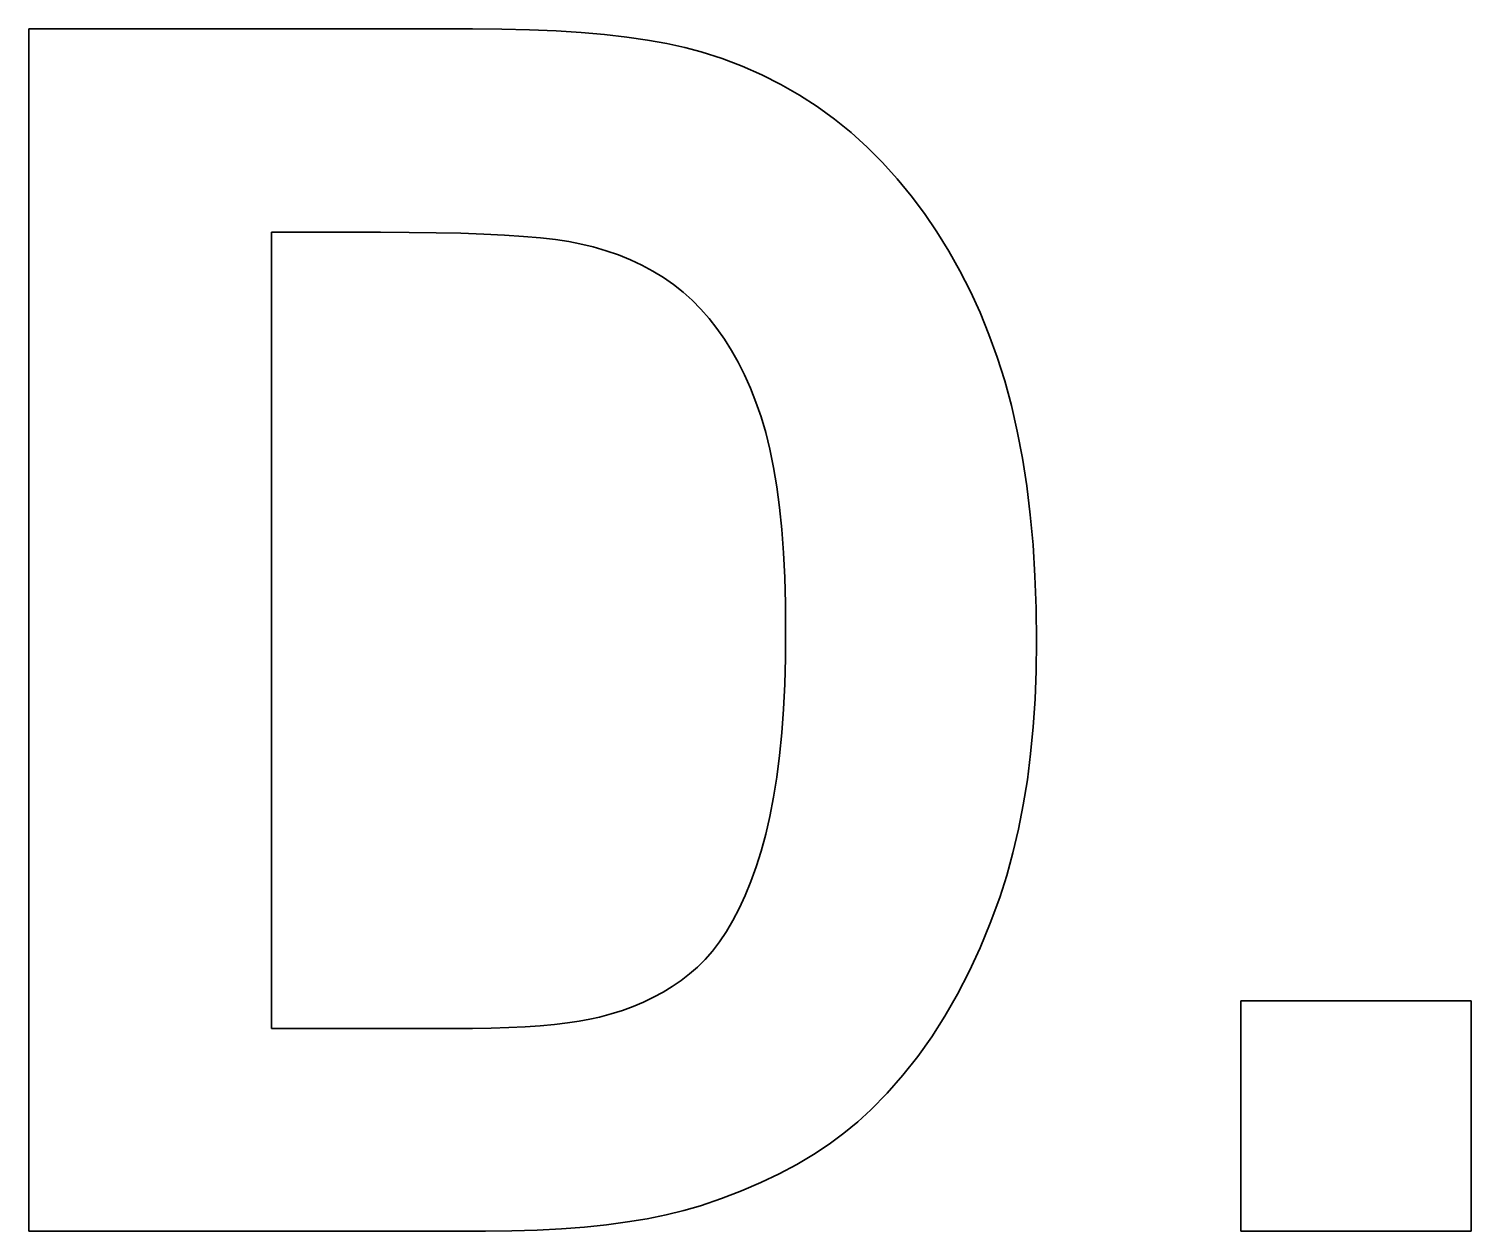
# Model space of a CAD drawing. Extents: x 23 to 417, y 3 to 294.
# Drawn here: x 221.958 to 222.918, y 106.924 to 107.724 of the extents above; entities that cross this region are included whole.
import ezdxf

# ---------------------------------------------------------------- set-up
doc = ezdxf.new("R2010")
doc.units = 0
doc.layers.get('0').update_dxf_attribs({"lineweight": 13})

# ---------------------------------------------------------------- blocks, each defined once
blk = doc.blocks.new('BLOCK4760')
at = {"color": 7, "lineweight": 35, "ltscale": 0.036903}
blk.add_line((5.1319, 42.0592), (6.6081, 42.0592), dxfattribs=at)
at = {"color": 7, "lineweight": 35, "ltscale": 0.1}
blk.add_line((5.1319, 38.0592), (5.1319, 42.0592), dxfattribs=at)
at = {"color": 7, "lineweight": 35, "ltscale": 0.002438}
blk.add_line((6.6081, 42.0592), (6.7056, 42.0584), dxfattribs=at)
at = {"color": 7, "lineweight": 35, "ltscale": 0.002319}
blk.add_line((6.7056, 42.0584), (6.7983, 42.0561), dxfattribs=at)
at = {"color": 7, "lineweight": 35, "ltscale": 0.002202}
blk.add_line((6.7983, 42.0561), (6.8863, 42.0523), dxfattribs=at)
at = {"color": 7, "lineweight": 35, "ltscale": 0.002086}
blk.add_line((6.8863, 42.0523), (6.9695, 42.047), dxfattribs=at)
at = {"color": 7, "lineweight": 35, "ltscale": 0.00197}
blk.add_line((6.9695, 42.047), (7.048, 42.0401), dxfattribs=at)
at = {"color": 7, "lineweight": 35, "ltscale": 0.001856}
blk.add_line((7.048, 42.0401), (7.1218, 42.0317), dxfattribs=at)
at = {"color": 7, "lineweight": 35, "ltscale": 0.001743}
blk.add_line((7.1218, 42.0317), (7.1908, 42.0218), dxfattribs=at)
at = {"color": 7, "lineweight": 35, "ltscale": 0.001632}
blk.add_line((7.1908, 42.0218), (7.2551, 42.0103), dxfattribs=at)
at = {"color": 7, "lineweight": 35, "ltscale": 0.001523}
blk.add_line((7.2551, 42.0103), (7.3146, 41.9973), dxfattribs=at)
at = {"color": 7, "lineweight": 35, "ltscale": 0.001416}
blk.add_line((7.3146, 41.9973), (7.3693, 41.9828), dxfattribs=at)
at = {"color": 7, "lineweight": 35, "ltscale": 0.001823}
blk.add_line((7.3693, 41.9828), (7.4387, 41.9605), dxfattribs=at)
at = {"color": 7, "lineweight": 35, "ltscale": 0.001801}
blk.add_line((7.4387, 41.9605), (7.5061, 41.9349), dxfattribs=at)
at = {"color": 7, "lineweight": 35, "ltscale": 0.001786}
blk.add_line((7.5061, 41.9349), (7.5714, 41.9061), dxfattribs=at)
at = {"color": 7, "lineweight": 35, "ltscale": 0.001774}
blk.add_line((7.5714, 41.9061), (7.6348, 41.8741), dxfattribs=at)
at = {"color": 7, "lineweight": 35, "ltscale": 0.001768}
blk.add_line((7.6348, 41.8741), (7.6961, 41.8389), dxfattribs=at)
at = {"color": 7, "lineweight": 35, "ltscale": 0.001767}
blk.add_line((7.6961, 41.8389), (7.7554, 41.8004), dxfattribs=at)
at = {"color": 7, "lineweight": 35, "ltscale": 0.00177}
blk.add_line((7.7554, 41.8004), (7.8126, 41.7588), dxfattribs=at)
at = {"color": 7, "lineweight": 35, "ltscale": 0.00178}
blk.add_line((7.8126, 41.7588), (7.8679, 41.7139), dxfattribs=at)
at = {"color": 7, "lineweight": 35, "ltscale": 0.001793}
blk.add_line((7.8679, 41.7139), (7.9211, 41.6658), dxfattribs=at)
at = {"color": 7, "lineweight": 35, "ltscale": 0.001813}
blk.add_line((7.9211, 41.6658), (7.9723, 41.6144), dxfattribs=at)
at = {"color": 7, "lineweight": 35, "ltscale": 0.001825}
blk.add_line((7.9723, 41.6144), (8.0213, 41.5603), dxfattribs=at)
at = {"color": 7, "lineweight": 35, "ltscale": 0.001831}
blk.add_line((8.0213, 41.5603), (8.0679, 41.5038), dxfattribs=at)
at = {"color": 7, "lineweight": 35, "ltscale": 0.00184}
blk.add_line((8.0679, 41.5038), (8.1121, 41.445), dxfattribs=at)
at = {"color": 7, "lineweight": 35, "ltscale": 0.001854}
blk.add_line((8.1121, 41.445), (8.1539, 41.3837), dxfattribs=at)
at = {"color": 7, "lineweight": 35, "ltscale": 0.009073}
blk.add_line((5.9396, 41.3825), (6.3025, 41.3825), dxfattribs=at)
at = {"color": 7, "lineweight": 35, "ltscale": 0.066235}
blk.add_line((5.9396, 38.7331), (5.9396, 41.3825), dxfattribs=at)
at = {"color": 7, "lineweight": 35, "ltscale": 0.002388}
blk.add_line((6.3025, 41.3825), (6.398, 41.3821), dxfattribs=at)
at = {"color": 7, "lineweight": 35, "ltscale": 0.002226}
blk.add_line((6.398, 41.3821), (6.487, 41.381), dxfattribs=at)
at = {"color": 7, "lineweight": 35, "ltscale": 0.002064}
blk.add_line((6.487, 41.381), (6.5696, 41.3791), dxfattribs=at)
at = {"color": 7, "lineweight": 35, "ltscale": 0.001902}
blk.add_line((6.5696, 41.3791), (6.6456, 41.3764), dxfattribs=at)
at = {"color": 7, "lineweight": 35, "ltscale": 0.001741}
for p, q in [((6.6456, 41.3764), (6.7152, 41.373)), ((7.6209, 40.5355), (7.6299, 40.4664))]:
    blk.add_line(p, q, dxfattribs=at)
at = {"color": 7, "lineweight": 35, "ltscale": 0.00158}
blk.add_line((6.7152, 41.373), (6.7782, 41.3688), dxfattribs=at)
at = {"color": 7, "lineweight": 35, "ltscale": 0.001871}
blk.add_line((8.1539, 41.3837), (8.1933, 41.3201), dxfattribs=at)
at = {"color": 7, "lineweight": 35, "ltscale": 0.001419}
blk.add_line((6.7782, 41.3688), (6.8348, 41.3638), dxfattribs=at)
at = {"color": 7, "lineweight": 35, "ltscale": 0.00126}
blk.add_line((6.8348, 41.3638), (6.8848, 41.3581), dxfattribs=at)
at = {"color": 7, "lineweight": 35, "ltscale": 0.001102}
blk.add_line((6.8848, 41.3581), (6.9284, 41.3516), dxfattribs=at)
at = {"color": 7, "lineweight": 35, "ltscale": 0.000944566}
blk.add_line((6.9284, 41.3516), (6.9655, 41.3443), dxfattribs=at)
at = {"color": 7, "lineweight": 35, "ltscale": 0.001144}
blk.add_line((6.9655, 41.3443), (7.01, 41.3336), dxfattribs=at)
at = {"color": 7, "lineweight": 35, "ltscale": 0.001117}
blk.add_line((7.01, 41.3336), (7.0529, 41.3211), dxfattribs=at)
at = {"color": 7, "lineweight": 35, "ltscale": 0.001094}
blk.add_line((7.0529, 41.3211), (7.0943, 41.3068), dxfattribs=at)
at = {"color": 7, "lineweight": 35, "ltscale": 0.001073}
blk.add_line((7.0943, 41.3068), (7.134, 41.2906), dxfattribs=at)
at = {"color": 7, "lineweight": 35, "ltscale": 0.001054}
blk.add_line((7.134, 41.2906), (7.1722, 41.2727), dxfattribs=at)
at = {"color": 7, "lineweight": 35, "ltscale": 0.001891}
blk.add_line((8.1933, 41.3201), (8.2303, 41.2541), dxfattribs=at)
at = {"color": 7, "lineweight": 35, "ltscale": 0.001039}
blk.add_line((7.1722, 41.2727), (7.2088, 41.253), dxfattribs=at)
at = {"color": 7, "lineweight": 35, "ltscale": 0.001027}
blk.add_line((7.2088, 41.253), (7.2438, 41.2315), dxfattribs=at)
at = {"color": 7, "lineweight": 35, "ltscale": 0.00102}
for p, q in [((7.2438, 41.2315), (7.2772, 41.2081)), ((7.3393, 41.1561), (7.3681, 41.1271))]:
    blk.add_line(p, q, dxfattribs=at)
at = {"color": 7, "lineweight": 35, "ltscale": 0.001915}
blk.add_line((8.2303, 41.2541), (8.2649, 41.1858), dxfattribs=at)
at = {"color": 7, "lineweight": 35, "ltscale": 0.001014}
blk.add_line((7.2772, 41.2081), (7.309, 41.183), dxfattribs=at)
at = {"color": 7, "lineweight": 35, "ltscale": 0.001013}
blk.add_line((7.309, 41.183), (7.3393, 41.1561), dxfattribs=at)
at = {"color": 7, "lineweight": 35, "ltscale": 0.001943}
blk.add_line((8.2649, 41.1858), (8.2971, 41.115), dxfattribs=at)
at = {"color": 7, "lineweight": 35, "ltscale": 0.001038}
blk.add_line((7.3681, 41.1271), (7.3956, 41.096), dxfattribs=at)
at = {"color": 7, "lineweight": 35, "ltscale": 0.001059}
blk.add_line((7.3956, 41.096), (7.4218, 41.0627), dxfattribs=at)
at = {"color": 7, "lineweight": 35, "ltscale": 0.001974}
blk.add_line((8.2971, 41.115), (8.3269, 41.0419), dxfattribs=at)
at = {"color": 7, "lineweight": 35, "ltscale": 0.001083}
blk.add_line((7.4218, 41.0627), (7.4467, 41.0273), dxfattribs=at)
at = {"color": 7, "lineweight": 35, "ltscale": 0.002007}
blk.add_line((8.3269, 41.0419), (8.3543, 40.9664), dxfattribs=at)
at = {"color": 7, "lineweight": 35, "ltscale": 0.001111}
blk.add_line((7.4467, 41.0273), (7.4703, 40.9896), dxfattribs=at)
at = {"color": 7, "lineweight": 35, "ltscale": 0.001141}
blk.add_line((7.4703, 40.9896), (7.4925, 40.9498), dxfattribs=at)
at = {"color": 7, "lineweight": 35, "ltscale": 0.001173}
blk.add_line((7.4925, 40.9498), (7.5135, 40.9078), dxfattribs=at)
at = {"color": 7, "lineweight": 35, "ltscale": 0.002058}
blk.add_line((8.3543, 40.9664), (8.3792, 40.888), dxfattribs=at)
at = {"color": 7, "lineweight": 35, "ltscale": 0.001209}
blk.add_line((7.5135, 40.9078), (7.5331, 40.8636), dxfattribs=at)
at = {"color": 7, "lineweight": 35, "ltscale": 0.001247}
blk.add_line((7.5331, 40.8636), (7.5515, 40.8172), dxfattribs=at)
at = {"color": 7, "lineweight": 35, "ltscale": 0.002125}
blk.add_line((8.3792, 40.888), (8.4014, 40.8059), dxfattribs=at)
at = {"color": 7, "lineweight": 35, "ltscale": 0.001287}
blk.add_line((7.5515, 40.8172), (7.5685, 40.7686), dxfattribs=at)
at = {"color": 7, "lineweight": 35, "ltscale": 0.002196}
blk.add_line((8.4014, 40.8059), (8.4211, 40.7203), dxfattribs=at)
at = {"color": 7, "lineweight": 35, "ltscale": 0.001352}
blk.add_line((7.5685, 40.7686), (7.584, 40.7168), dxfattribs=at)
at = {"color": 7, "lineweight": 35, "ltscale": 0.001446}
for p, q in [((7.584, 40.7168), (7.598, 40.6607)), ((7.584, 39.3796), (7.5685, 39.3239))]:
    blk.add_line(p, q, dxfattribs=at)
at = {"color": 7, "lineweight": 35, "ltscale": 0.00227}
blk.add_line((8.4211, 40.7203), (8.4381, 40.6311), dxfattribs=at)
at = {"color": 7, "lineweight": 35, "ltscale": 0.001542}
blk.add_line((7.598, 40.6607), (7.6102, 40.6002), dxfattribs=at)
at = {"color": 7, "lineweight": 35, "ltscale": 0.002346}
blk.add_line((8.4381, 40.6311), (8.4525, 40.5384), dxfattribs=at)
at = {"color": 7, "lineweight": 35, "ltscale": 0.00164}
blk.add_line((7.6102, 40.6002), (7.6209, 40.5355), dxfattribs=at)
at = {"color": 7, "lineweight": 35, "ltscale": 0.002427}
blk.add_line((8.4525, 40.5384), (8.4643, 40.4421), dxfattribs=at)
at = {"color": 7, "lineweight": 35, "ltscale": 0.001843}
blk.add_line((7.6299, 40.4664), (7.6373, 40.3931), dxfattribs=at)
at = {"color": 7, "lineweight": 35, "ltscale": 0.002508}
blk.add_line((8.4643, 40.4421), (8.4735, 40.3422), dxfattribs=at)
at = {"color": 7, "lineweight": 35, "ltscale": 0.001947}
blk.add_line((7.6373, 40.3931), (7.643, 40.3154), dxfattribs=at)
at = {"color": 7, "lineweight": 35, "ltscale": 0.002052}
blk.add_line((7.643, 40.3154), (7.6471, 40.2334), dxfattribs=at)
at = {"color": 7, "lineweight": 35, "ltscale": 0.002592}
blk.add_line((8.4735, 40.3422), (8.48, 40.2387), dxfattribs=at)
at = {"color": 7, "lineweight": 35, "ltscale": 0.002158}
blk.add_line((7.6471, 40.2334), (7.6495, 40.1471), dxfattribs=at)
at = {"color": 7, "lineweight": 35, "ltscale": 0.002678}
blk.add_line((8.48, 40.2387), (8.484, 40.1316), dxfattribs=at)
at = {"color": 7, "lineweight": 35, "ltscale": 0.002266}
blk.add_line((7.6495, 40.1471), (7.6503, 40.0565), dxfattribs=at)
at = {"color": 7, "lineweight": 35, "ltscale": 0.002766}
blk.add_line((8.484, 40.1316), (8.4853, 40.021), dxfattribs=at)
at = {"color": 7, "lineweight": 35, "ltscale": 0.002271}
blk.add_line((7.6503, 40.0565), (7.6495, 39.9656), dxfattribs=at)
at = {"color": 7, "lineweight": 35, "ltscale": 0.002435}
blk.add_line((8.4853, 40.021), (8.4841, 39.9236), dxfattribs=at)
at = {"color": 7, "lineweight": 35, "ltscale": 0.002174}
blk.add_line((7.6495, 39.9656), (7.6471, 39.8787), dxfattribs=at)
at = {"color": 7, "lineweight": 35, "ltscale": 0.002369}
blk.add_line((8.4841, 39.9236), (8.4804, 39.8289), dxfattribs=at)
at = {"color": 7, "lineweight": 35, "ltscale": 0.002078}
blk.add_line((7.6471, 39.8787), (7.643, 39.7957), dxfattribs=at)
at = {"color": 7, "lineweight": 35, "ltscale": 0.001983}
blk.add_line((7.643, 39.7957), (7.6373, 39.7166), dxfattribs=at)
at = {"color": 7, "lineweight": 35, "ltscale": 0.002304}
blk.add_line((8.4804, 39.8289), (8.4742, 39.737), dxfattribs=at)
at = {"color": 7, "lineweight": 35, "ltscale": 0.001889}
blk.add_line((7.6373, 39.7166), (7.6299, 39.6414), dxfattribs=at)
at = {"color": 7, "lineweight": 35, "ltscale": 0.002241}
blk.add_line((8.4742, 39.737), (8.4656, 39.6477), dxfattribs=at)
at = {"color": 7, "lineweight": 35, "ltscale": 0.00218}
blk.add_line((8.4656, 39.6477), (8.4546, 39.5612), dxfattribs=at)
at = {"color": 7, "lineweight": 35, "ltscale": 0.001797}
blk.add_line((7.6299, 39.6414), (7.6209, 39.5701), dxfattribs=at)
at = {"color": 7, "lineweight": 35, "ltscale": 0.001706}
blk.add_line((7.6209, 39.5701), (7.6102, 39.5027), dxfattribs=at)
at = {"color": 7, "lineweight": 35, "ltscale": 0.002121}
blk.add_line((8.4546, 39.5612), (8.4411, 39.4775), dxfattribs=at)
at = {"color": 7, "lineweight": 35, "ltscale": 0.001617}
blk.add_line((7.6102, 39.5027), (7.598, 39.4392), dxfattribs=at)
at = {"color": 7, "lineweight": 35, "ltscale": 0.002065}
blk.add_line((8.4411, 39.4775), (8.4251, 39.3964), dxfattribs=at)
at = {"color": 7, "lineweight": 35, "ltscale": 0.00153}
blk.add_line((7.598, 39.4392), (7.584, 39.3796), dxfattribs=at)
at = {"color": 7, "lineweight": 35, "ltscale": 0.002011}
blk.add_line((8.4251, 39.3964), (8.4067, 39.3181), dxfattribs=at)
at = {"color": 7, "lineweight": 35, "ltscale": 0.001372}
blk.add_line((7.5685, 39.3239), (7.5517, 39.2716), dxfattribs=at)
at = {"color": 7, "lineweight": 35, "ltscale": 0.001961}
blk.add_line((8.4067, 39.3181), (8.3858, 39.2425), dxfattribs=at)
at = {"color": 7, "lineweight": 35, "ltscale": 0.001308}
blk.add_line((7.5517, 39.2716), (7.5339, 39.2224), dxfattribs=at)
at = {"color": 7, "lineweight": 35, "ltscale": 0.001246}
blk.add_line((7.5339, 39.2224), (7.5151, 39.1762), dxfattribs=at)
at = {"color": 7, "lineweight": 35, "ltscale": 0.001912}
blk.add_line((8.3858, 39.2425), (8.3625, 39.1697), dxfattribs=at)
at = {"color": 7, "lineweight": 35, "ltscale": 0.001186}
blk.add_line((7.5151, 39.1762), (7.4954, 39.1331), dxfattribs=at)
at = {"color": 7, "lineweight": 35, "ltscale": 0.00228}
blk.add_line((8.3625, 39.1697), (8.3312, 39.0841), dxfattribs=at)
at = {"color": 7, "lineweight": 35, "ltscale": 0.001128}
blk.add_line((7.4954, 39.1331), (7.4747, 39.093), dxfattribs=at)
at = {"color": 7, "lineweight": 35, "ltscale": 0.001074}
blk.add_line((7.4747, 39.093), (7.4531, 39.0559), dxfattribs=at)
at = {"color": 7, "lineweight": 35, "ltscale": 0.002225}
blk.add_line((8.3312, 39.0841), (8.2974, 39.0017), dxfattribs=at)
at = {"color": 7, "lineweight": 35, "ltscale": 0.000973668}
blk.add_line((7.4305, 39.0218), (7.407, 38.9908), dxfattribs=at)
at = {"color": 7, "lineweight": 35, "ltscale": 0.001022}
blk.add_line((7.4531, 39.0559), (7.4305, 39.0218), dxfattribs=at)
at = {"color": 7, "lineweight": 35, "ltscale": 0.000929726}
blk.add_line((7.407, 38.9908), (7.3825, 38.9628), dxfattribs=at)
at = {"color": 7, "lineweight": 35, "ltscale": 0.002175}
blk.add_line((8.2974, 39.0017), (8.2609, 38.9227), dxfattribs=at)
at = {"color": 7, "lineweight": 35, "ltscale": 0.000875187}
blk.add_line((7.357, 38.9378), (7.3305, 38.915), dxfattribs=at)
at = {"color": 7, "lineweight": 35, "ltscale": 0.000891542}
blk.add_line((7.3825, 38.9628), (7.357, 38.9378), dxfattribs=at)
at = {"color": 7, "lineweight": 35, "ltscale": 0.000886898}
blk.add_line((7.3025, 38.8936), (7.2732, 38.8735), dxfattribs=at)
at = {"color": 7, "lineweight": 35, "ltscale": 0.000880473}
blk.add_line((7.3305, 38.915), (7.3025, 38.8936), dxfattribs=at)
at = {"color": 7, "lineweight": 35, "ltscale": 0.002128}
blk.add_line((8.2609, 38.9227), (8.2219, 38.8471), dxfattribs=at)
at = {"color": 7, "lineweight": 35, "ltscale": 0.000922366}
blk.add_line((7.2107, 38.8375), (7.1774, 38.8215), dxfattribs=at)
at = {"color": 7, "lineweight": 35, "ltscale": 0.000908776}
blk.add_line((7.2427, 38.8548), (7.2107, 38.8375), dxfattribs=at)
at = {"color": 7, "lineweight": 35, "ltscale": 0.000895986}
blk.add_line((7.2732, 38.8735), (7.2427, 38.8548), dxfattribs=at)
at = {"color": 7, "lineweight": 35, "ltscale": 0.002085}
blk.add_line((8.2219, 38.8471), (8.1804, 38.7747), dxfattribs=at)
at = {"color": 7, "lineweight": 35, "ltscale": 0.001}
blk.add_line((7.0696, 38.7818), (7.031, 38.7713), dxfattribs=at)
at = {"color": 7, "lineweight": 35, "ltscale": 0.000978404}
blk.add_line((7.1069, 38.7937), (7.0696, 38.7818), dxfattribs=at)
at = {"color": 7, "lineweight": 35, "ltscale": 0.000957669}
blk.add_line((7.1428, 38.8069), (7.1069, 38.7937), dxfattribs=at)
at = {"color": 7, "lineweight": 35, "ltscale": 0.000939046}
blk.add_line((7.1774, 38.8215), (7.1428, 38.8069), dxfattribs=at)
at = {"color": 7, "lineweight": 35, "ltscale": 0.019168}
for p, q in [((9.1647, 38.8259), (9.9314, 38.8259)), ((9.1647, 38.0592), (9.1647, 38.8259)), ((9.9314, 38.8259), (9.9314, 38.0592)), ((9.9314, 38.0592), (9.1647, 38.0592))]:
    blk.add_line(p, q, dxfattribs=at)
at = {"color": 7, "lineweight": 35, "ltscale": 0.015076}
blk.add_line((6.5426, 38.7331), (5.9396, 38.7331), dxfattribs=at)
at = {"color": 7, "lineweight": 35, "ltscale": 0.001644}
blk.add_line((6.6084, 38.7335), (6.5426, 38.7331), dxfattribs=at)
at = {"color": 7, "lineweight": 35, "ltscale": 0.001551}
blk.add_line((6.6704, 38.7347), (6.6084, 38.7335), dxfattribs=at)
at = {"color": 7, "lineweight": 35, "ltscale": 0.001457}
blk.add_line((6.7286, 38.7366), (6.6704, 38.7347), dxfattribs=at)
at = {"color": 7, "lineweight": 35, "ltscale": 0.001364}
blk.add_line((6.7831, 38.7392), (6.7286, 38.7366), dxfattribs=at)
at = {"color": 7, "lineweight": 35, "ltscale": 0.001271}
blk.add_line((6.8339, 38.7427), (6.7831, 38.7392), dxfattribs=at)
at = {"color": 7, "lineweight": 35, "ltscale": 0.001179}
blk.add_line((6.8808, 38.7469), (6.8339, 38.7427), dxfattribs=at)
at = {"color": 7, "lineweight": 35, "ltscale": 0.001087}
blk.add_line((6.924, 38.7519), (6.8808, 38.7469), dxfattribs=at)
at = {"color": 7, "lineweight": 35, "ltscale": 0.000996105}
blk.add_line((6.9634, 38.7576), (6.924, 38.7519), dxfattribs=at)
at = {"color": 7, "lineweight": 35, "ltscale": 0.000905753}
blk.add_line((6.9991, 38.7641), (6.9634, 38.7576), dxfattribs=at)
at = {"color": 7, "lineweight": 35, "ltscale": 0.000818421}
blk.add_line((7.031, 38.7713), (6.9991, 38.7641), dxfattribs=at)
at = {"color": 7, "lineweight": 35, "ltscale": 0.002048}
blk.add_line((8.1804, 38.7747), (8.1363, 38.7057), dxfattribs=at)
at = {"color": 7, "lineweight": 35, "ltscale": 0.002015}
for p, q in [((8.1363, 38.7057), (8.0896, 38.6401)), ((6.904, 38.0668), (6.8235, 38.0626))]:
    blk.add_line(p, q, dxfattribs=at)
at = {"color": 7, "lineweight": 35, "ltscale": 0.001986}
blk.add_line((8.0896, 38.6401), (8.0403, 38.5777), dxfattribs=at)
at = {"color": 7, "lineweight": 35, "ltscale": 0.001964}
blk.add_line((8.0403, 38.5777), (7.9885, 38.5187), dxfattribs=at)
at = {"color": 7, "lineweight": 35, "ltscale": 0.001945}
blk.add_line((7.9885, 38.5187), (7.9341, 38.463), dxfattribs=at)
at = {"color": 7, "lineweight": 35, "ltscale": 0.001478}
blk.add_line((7.9341, 38.463), (7.8906, 38.423), dxfattribs=at)
at = {"color": 7, "lineweight": 35, "ltscale": 0.001503}
blk.add_line((7.8906, 38.423), (7.8442, 38.3848), dxfattribs=at)
at = {"color": 7, "lineweight": 35, "ltscale": 0.001568}
blk.add_line((7.7948, 38.3483), (7.7425, 38.3137), dxfattribs=at)
at = {"color": 7, "lineweight": 35, "ltscale": 0.001535}
blk.add_line((7.8442, 38.3848), (7.7948, 38.3483), dxfattribs=at)
at = {"color": 7, "lineweight": 35, "ltscale": 0.001608}
blk.add_line((7.7425, 38.3137), (7.6872, 38.2809), dxfattribs=at)
at = {"color": 7, "lineweight": 35, "ltscale": 0.001649}
blk.add_line((7.6872, 38.2809), (7.629, 38.2499), dxfattribs=at)
at = {"color": 7, "lineweight": 35, "ltscale": 0.001744}
blk.add_line((7.5678, 38.2206), (7.5037, 38.1932), dxfattribs=at)
at = {"color": 7, "lineweight": 35, "ltscale": 0.001694}
blk.add_line((7.629, 38.2499), (7.5678, 38.2206), dxfattribs=at)
at = {"color": 7, "lineweight": 35, "ltscale": 0.001849}
blk.add_line((7.4366, 38.1676), (7.3666, 38.1438), dxfattribs=at)
at = {"color": 7, "lineweight": 35, "ltscale": 0.001795}
blk.add_line((7.5037, 38.1932), (7.4366, 38.1676), dxfattribs=at)
at = {"color": 7, "lineweight": 35, "ltscale": 0.001594}
blk.add_line((7.2524, 38.1133), (7.1899, 38.1006), dxfattribs=at)
at = {"color": 7, "lineweight": 35, "ltscale": 0.001515}
blk.add_line((7.3113, 38.1277), (7.2524, 38.1133), dxfattribs=at)
at = {"color": 7, "lineweight": 35, "ltscale": 0.00144}
blk.add_line((7.3666, 38.1438), (7.3113, 38.1277), dxfattribs=at)
at = {"color": 7, "lineweight": 35, "ltscale": 0.002193}
blk.add_line((6.7394, 38.06), (6.6517, 38.0592), dxfattribs=at)
at = {"color": 7, "lineweight": 35, "ltscale": 0.002103}
blk.add_line((6.8235, 38.0626), (6.7394, 38.06), dxfattribs=at)
at = {"color": 7, "lineweight": 35, "ltscale": 0.001928}
blk.add_line((6.9809, 38.0727), (6.904, 38.0668), dxfattribs=at)
at = {"color": 7, "lineweight": 35, "ltscale": 0.001842}
blk.add_line((7.0542, 38.0803), (6.9809, 38.0727), dxfattribs=at)
at = {"color": 7, "lineweight": 35, "ltscale": 0.001757}
blk.add_line((7.1239, 38.0897), (7.0542, 38.0803), dxfattribs=at)
at = {"color": 7, "lineweight": 35, "ltscale": 0.001674}
blk.add_line((7.1899, 38.1006), (7.1239, 38.0897), dxfattribs=at)
at = {"color": 7, "lineweight": 35, "ltscale": 0.037994}
blk.add_line((6.6517, 38.0592), (5.1319, 38.0592), dxfattribs=at)

msp = doc.modelspace()

# ---------------------------------------------------------------- block references
at = {"lineweight": 0, "xscale": 0.2, "yscale": 0.2, "zscale": 0.2}
msp.add_blockref('BLOCK4760', (220.93177, 99.31183), dxfattribs=at)

doc.saveas('drawing.dxf')
